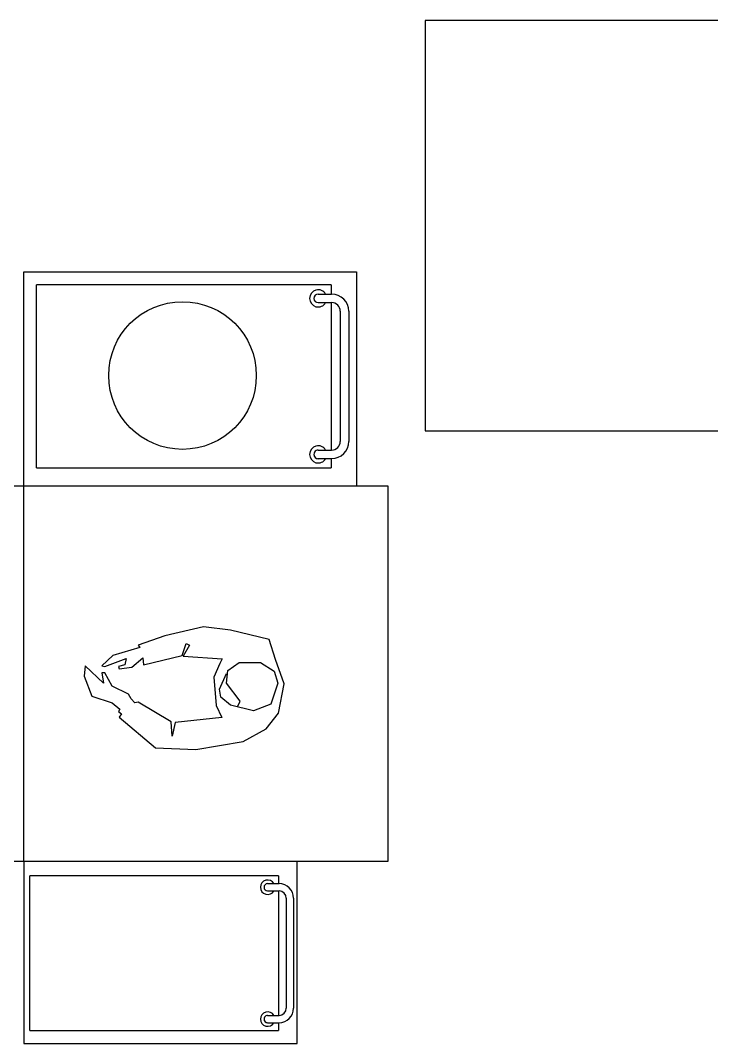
# Model space of a CAD drawing. Header units: millimetres. Extents: x 3026 to 17072, y 6117 to 23051.
# Drawn here: x 12392 to 13909, y 9013 to 11257 of the extents above; entities that cross this region are included whole.
import ezdxf

# ---------------------------------------------------------------- set-up
doc = ezdxf.new("R2010")
doc.units = ezdxf.units.MM
doc.header["$LTSCALE"] = 50
doc.layers.add('freecads.com', color=7, linetype='Continuous')

msp = doc.modelspace()

# ---------------------------------------------------------------- linework, layer by layer
at = {"color": 2}
for p, q in [((13280.2, 11257.4), (13280.2, 10357.4)), ((14180.2, 11257.4), (13280.2, 11257.4)), ((13280.2, 10357.4), (14180.2, 10357.4))]:
    msp.add_line(p, q, dxfattribs=at)
at = {"color": 3}
for p, q in [((12399.2, 10235.8), (12399.2, 10705.8)), ((12399.2, 10705.8), (13129.2, 10705.8)), ((13129.2, 10705.8), (13129.2, 10235.8)), ((13199.2, 10235.8), (12399.2, 10235.8)), ((13199.2, 9412.8), (13199.2, 10235.8)), ((12399.2, 9412.8), (13199.2, 9412.8)), ((12399.2, 9412.8), (12399.2, 9012.8)), ((12999.2, 9012.8), (12999.2, 9412.8)), ((12399.2, 9012.8), (12999.2, 9012.8))]:
    msp.add_line(p, q, dxfattribs=at)
for p, q in [((12427.2, 10276), (12427.2, 10677.1)), ((12399.2, 10235.8), (11583.2, 10235.8)), ((12399.2, 9412.8), (12399.2, 10235.8)), ((11583.2, 9412.8), (12399.2, 9412.8)), ((12412.1, 9041.6), (12412.1, 9380.5))]:
    msp.add_line(p, q)
msp.add_circle((12747.5, 10478.4), 162)
at = {"layer": 'freecads.com'}
for p, q in [((13073.7, 10677.1), (12427.2, 10677.1)), ((13073.7, 10677.1), (13045.3, 10677.1)), ((13073.7, 10677.1), (13064.2, 10677.1)), ((13073.7, 10677.1), (13073.7, 10667.7)), ((13073.7, 10677.1), (13073.7, 10657.1)), ((13073.7, 10677.1), (13073.7, 10657.1)), ((13045.3, 10657.1), (13074.8, 10657.1)), ((13045.3, 10638.3), (13074.8, 10638.3)), ((13073.7, 10638.3), (13073.7, 10314.8)), ((13093.7, 10619.4), (13093.7, 10333.7)), ((13112.6, 10619.4), (13112.6, 10333.7)), ((13045.3, 10314.8), (13074.8, 10314.8)), ((13045.3, 10296), (13074.8, 10296)), ((13073.7, 10296), (13073.7, 10276)), ((12427.2, 10276), (13073.7, 10276)), ((12793.9, 9926.7), (12709, 9907.6)), ((12852.8, 9919.8), (12793.9, 9926.7)), ((12709, 9907.6), (12650.1, 9886.8)), ((12937.7, 9898.9), (12852.8, 9919.8)), ((12951.6, 9855.6), (12937.7, 9898.9)), ((12653.5, 9881.6), (12594.6, 9864.3)), ((12650.1, 9886.8), (12653.5, 9881.6)), ((12747.1, 9864.3), (12755.8, 9890.3)), ((12762.7, 9886.8), (12748.8, 9862.5)), ((12755.8, 9890.3), (12762.7, 9886.8)), ((12594.6, 9864.3), (12570.4, 9841.7)), ((12577.3, 9840), (12624.1, 9857.3)), ((12624.1, 9857.3), (12620.6, 9843.5)), ((12636.2, 9838.3), (12660.5, 9859.1)), ((12660.5, 9859.1), (12662.2, 9843.5)), ((12662.2, 9843.5), (12747.1, 9864.3)), ((12748.8, 9862.5), (12834.7, 9856.9)), ((12834.7, 9856.9), (12829.2, 9846.7)), ((12970.7, 9801.8), (12951.6, 9855.6)), ((12533.9, 9841.7), (12531.5, 9818.7)), ((12573.8, 9803.6), (12533.9, 9841.7)), ((12570.4, 9841.7), (12577.3, 9840)), ((12620.6, 9843.5), (12606.7, 9840)), ((12606.7, 9840), (12608.5, 9834.8)), ((12608.5, 9834.8), (12636.2, 9838.3)), ((12829.2, 9846.7), (12816.2, 9816.4)), ((12847.1, 9831), (12871.9, 9848.7)), ((12871.9, 9848.7), (12918.7, 9848.7)), ((12918.7, 9848.7), (12948.9, 9829.6)), ((12531.5, 9818.7), (12548.4, 9775)), ((12577.3, 9826.1), (12570.4, 9826.1)), ((12570.4, 9826.1), (12573.8, 9803.6)), ((12592.9, 9796.6), (12577.3, 9826.1)), ((12816.2, 9816.4), (12821, 9754.6)), ((12828.8, 9790.6), (12844.2, 9824.5)), ((12844.2, 9803.6), (12847.1, 9831)), ((12948.9, 9829.6), (12956.8, 9803.6)), ((12629.3, 9779.3), (12592.9, 9796.6)), ((12831.7, 9772.9), (12828.8, 9790.6)), ((12873.7, 9764), (12844.2, 9803.6)), ((12956.8, 9803.6), (12941.5, 9757.5)), ((12958.5, 9737.7), (12970.7, 9801.8)), ((12548.4, 9775), (12592.9, 9760.2)), ((12634.5, 9768.9), (12629.3, 9779.3)), ((12643.1, 9760.2), (12634.5, 9768.9)), ((12853.1, 9755.2), (12831.7, 9772.9)), ((12592.9, 9760.2), (12610.2, 9746.3)), ((12610.2, 9746.3), (12606.7, 9741.1)), ((12650.1, 9761.9), (12643.1, 9760.2)), ((12722.9, 9718.6), (12650.1, 9761.9)), ((12821, 9754.6), (12833.9, 9728)), ((12903.2, 9742.7), (12853.1, 9755.2)), ((12868.5, 9751.8), (12873.7, 9764)), ((12941.5, 9757.5), (12903.2, 9742.7)), ((12606.7, 9741.1), (12613.7, 9735.9)), ((12613.7, 9735.9), (12608.5, 9729)), ((12608.5, 9729), (12688.2, 9661.4)), ((12833.9, 9728), (12731.5, 9716.9)), ((12930.8, 9703), (12958.5, 9737.7)), ((12724.6, 9687.4), (12722.9, 9718.6)), ((12731.5, 9716.9), (12724.6, 9687.4)), ((12880.5, 9675.2), (12930.8, 9703)), ((12776.6, 9657.9), (12880.5, 9675.2)), ((12688.2, 9661.4), (12776.6, 9657.9)), ((12958.3, 9380.5), (12412.1, 9380.5)), ((12958.3, 9380.5), (12934.4, 9380.5)), ((12934.4, 9363.6), (12959.3, 9363.6)), ((12958.3, 9380.5), (12950.4, 9380.5)), ((12958.3, 9380.5), (12958.3, 9372.5)), ((12958.3, 9380.5), (12958.3, 9363.6)), ((12958.3, 9380.5), (12958.3, 9363.6)), ((12934.4, 9347.7), (12959.3, 9347.7)), ((12958.3, 9347.7), (12958.3, 9074.4)), ((12975.3, 9331.7), (12975.3, 9090.4)), ((12991.2, 9331.7), (12991.2, 9090.4)), ((12934.4, 9074.4), (12959.3, 9074.4)), ((12934.4, 9058.5), (12959.3, 9058.5)), ((12958.3, 9058.5), (12958.3, 9041.6)), ((12412.1, 9041.6), (12958.3, 9041.6))]:
    msp.add_line(p, q, dxfattribs=at)
for centre, radius, start, end in [((13045.3, 10647.7), 18.9, 30, 330), ((13045.3, 10647.7), 9.44, 90, 270), ((13074.8, 10619.4), 37.7, 0, 90), ((13074.8, 10619.4), 18.9, 0, 90), ((13074.8, 10333.7), 18.9, 270, 0), ((13074.8, 10333.7), 37.7, 270, 0), ((13045.3, 10305.4), 18.9, 30, 330), ((13045.3, 10305.4), 9.44, 89.9999, 270), ((13045.3, 10305.4), 9.44, 180, 270), ((12934.4, 9355.6), 15.9, 30, 330), ((12934.4, 9355.6), 7.97, 90, 270), ((12959.3, 9331.7), 31.9, 0, 90), ((12959.3, 9331.7), 15.9, 0, 90), ((12934.4, 9066.4), 15.9, 30, 330), ((12934.4, 9066.4), 7.97, 89.9999, 270), ((12959.3, 9090.4), 15.9, 270, 0), ((12959.3, 9090.4), 31.9, 270, 0), ((12934.4, 9066.4), 7.97, 180, 270)]:
    msp.add_arc(centre, radius, start, end, dxfattribs=at)

doc.saveas('drawing.dxf')
